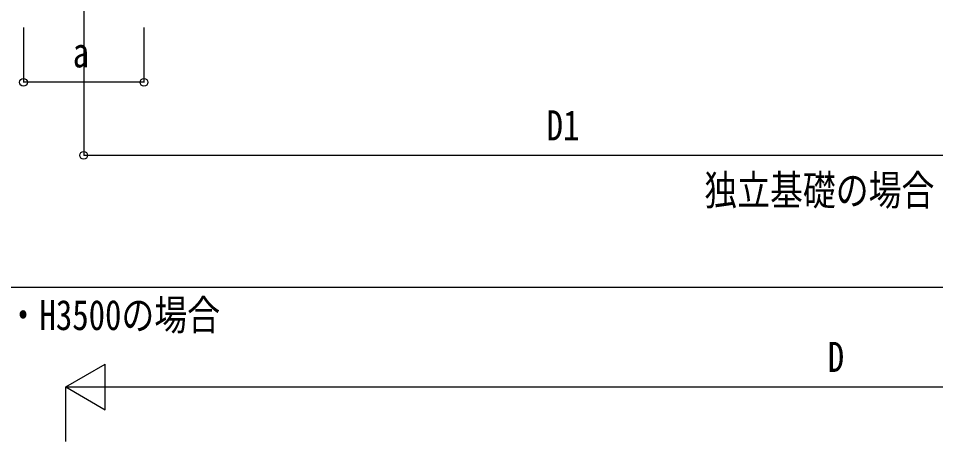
# Model space of a CAD drawing. Units: millimetres, scale not verified. Extents: x -21025 to 21025, y -14850 to 14850.
# Drawn here: x -15547 to -10521, y -6619 to -4301 of the extents above; entities that cross this region are included whole.
import ezdxf
from ezdxf.enums import TextEntityAlignment as Align

# ---------------------------------------------------------------- set-up
doc = ezdxf.new("R2010")
doc.units = ezdxf.units.MM
doc.header["$LTSCALE"] = 60
for name, color, linetype in [('0-2_USER1', 3, 'Continuous'), ('0-3_YKK_11', 7, 'Continuous'), ('0-4_YKK_12', 2, 'Continuous'), ('0-7_YKK_D', 6, 'Continuous')]:
    doc.layers.add(name, color=color, linetype=linetype)
doc.styles.add('ＭＳ ゴシック', font='')
doc.styles.get('ＭＳ ゴシック').set_extended_font_data('MS Gothic')

msp = doc.modelspace()

# ---------------------------------------------------------------- linework, layer by layer
at = {"layer": '0-3_YKK_11'}
msp.add_line((3935.91, -5775.32), (-15964.28, -5775.32), dxfattribs=at)
at = {"layer": '0-4_YKK_12'}
msp.add_line((-15188.9, -4000.89), (-15188.9, -4500.89), dxfattribs=at)
at = {"layer": '0-7_YKK_D'}
for p, q in [((-15518.9, -4350.89), (-15518.9, -4651.89)), ((-15188.9, -4350.89), (-15188.9, -5051.89)), ((-14858.9, -4350.89), (-14858.9, -4651.89)), ((-14858.9, -4650.89), (-15518.9, -4650.89)), ((-15188.9, -5050.89), (-9852.4, -5050.89)), ((-15287.4, -6318.89), (-15070.89, -6193.89)), ((-15070.89, -6443.89), (-15070.89, -6193.89)), ((-15287.4, -6618.89), (-15287.4, -6317.89)), ((-15287.4, -6318.89), (-15070.89, -6443.89)), ((-15287.4, -6318.89), (-14854.39, -6318.89)), ((-15037.4, -6318.89), (-7067.4, -6318.89))]:
    msp.add_line(p, q, dxfattribs=at)
for centre in [(-15518.9, -4650.89), (-14858.9, -4650.89), (-15188.9, -5050.89)]:
    msp.add_circle(centre, 21.25, dxfattribs=at)

# ---------------------------------------------------------------- texts
at = {"layer": '0-2_USER1', "style": 'ＭＳ ゴシック', "width": 0.8}
for s, p in [('独立基礎の場合', (-11788.81, -5373.93)), ('・H3500の場合', (-15611.24, -6057.29))]:
    msp.add_text(s, height=165, dxfattribs=at).set_placement(p, align=Align.BOTTOM_LEFT)
at = {"layer": '0-7_YKK_D', "style": 'ＭＳ ゴシック', "width": 0.8}
for s, p in [('a', (-15248.9, -4618.89)), ('D1', (-12652.65, -5018.89)), ('D', (-11112.4, -6286.89))]:
    msp.add_text(s, height=165, dxfattribs=at).set_placement(p, align=Align.BOTTOM_LEFT)

doc.saveas('drawing.dxf')
